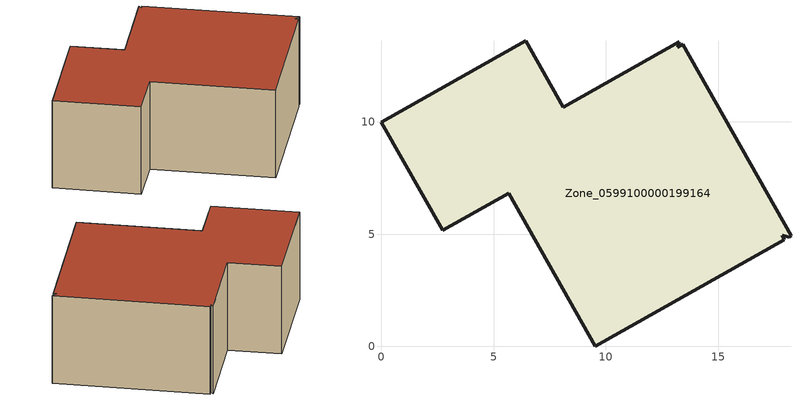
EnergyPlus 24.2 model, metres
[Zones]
Zone_0599100000199164
 floor ground (C_G): 13.43,13.45 18.25,4.92 18.16,4.87 17.86,4.95 17.94,4.75 9.53,0 5.68,6.83 2.72,5.17 0,9.99 6.43,13.62 8.1,10.66 13.27,13.57 13.2,13.32 z0
 wall outside (C_F): 6.43,13.62 0,9.99 2.72,5.17 5.68,6.83 9.53,0 17.94,4.75 17.86,4.95 18.16,4.87 18.25,4.92 13.43,13.45 13.2,13.32 13.27,13.57 8.1,10.66 6.43,13.62 z0:6.05
 roof outside (C_R): 13.27,13.57 8.1,10.66 6.43,13.62 0,9.99 2.72,5.17 5.68,6.83 9.53,0 17.94,4.75 17.86,4.95 18.16,4.87 18.25,4.92 13.43,13.45 13.2,13.32 z6.05
[BUILDING]
Pand.0599100000199164: North Axis=0; Terrain=City; Loads Convergence Tolerance Value=0.04; Temperature Convergence Tolerance Value=0.4; Solar Distribution=FullExterior; Maximum Number of Warmup Days=25; Minimum Number of Warmup Days=1
[Site:Location]
Rotterdam.The.Hague.AP_ZH_NLD Design_Conditions: Latitude=51.96; Longitude=4.45; Time Zone=1; Elevation=-4.5
[SITE:GROUNDTEMPERATURE:BUILDINGSURFACE]
18, 18, 18, 18, 18, 18, 18, 18, 18, 18, 18, 18
[MATERIAL] Thermal Absorptance=0.9; Solar Absorptance=0.7; Visible Absorptance=0.7
Name | Roughness | Thickness | Conductivity | Density | Specific Heat
G.D.1975-1991 | MediumSmooth | 0.15 | 0.288461 | 540 | 1210
F.D.1975-1991 | Rough | 0.3 | 0.230769 | 1920 | 840
R.D.1975-1991 | MediumRough | 0.2 | 0.153846 | 1500 | 1000
[CONSTRUCTION]
C_G: G.D.1975-1991
C_F: F.D.1975-1991
C_R: R.D.1975-1991
[ZONE]
Zone_0599100000199164: Type=1; Multiplier=1; Ceiling Height=Autocalculate; Volume=Autocalculate; Floor Area=autocalculate; Part of Total Floor Area=Yes
[ZONEINFILTRATION:DESIGNFLOWRATE]
Infil_Zone_0599100000199164: Zone or ZoneList or Space or SpaceList=Zone_0599100000199164; Schedule=AlwaysOn; Design Flow Rate Calculation Method=Flow/Area; Flow Rate per Floor Area=0.0042; Constant Term Coefficient=1; Temperature Term Coefficient=0; Velocity Term Coefficient=0; Velocity Squared Term Coefficient=0
[HVACTEMPLATE:ZONE:IDEALLOADSAIRSYSTEM]
Zone_0599100000199164: Maximum Heating Supply Air Temperature=50; Minimum Cooling Supply Air Temperature=13; Maximum Heating Supply Air Humidity Ratio=0.0156; Minimum Cooling Supply Air Humidity Ratio=0.0077; Heating Limit=NoLimit; Cooling Limit=NoLimit; Dehumidification Control Type=ConstantSensibleHeatRatio; Cooling Sensible Heat Ratio=0.7; Dehumidification Setpoint=60; Humidification Control Type=None; Humidification Setpoint=30; Outdoor Air Method=None; Outdoor Air Flow Rate per Person=0.00944; Outdoor Air Flow Rate per Zone Floor Area=0; Outdoor Air Flow Rate per Zone=0; Demand Controlled Ventilation Type=None; Outdoor Air Economizer Type=NoEconomizer; Heat Recovery Type=None; Sensible Heat Recovery Effectiveness=0.7; Latent Heat Recovery Effectiveness=0.65
[ZONECONTROL:THERMOSTAT]
ThermostatControl_Zone_0599100000199164: Zone or ZoneList=Zone_0599100000199164; Control Type Schedule=DualSetpointControlType; Control 1=Thermostat_Zone_0599100000199164; Temperature Difference Between Cutout And Setpoint=0
[THERMOSTATSETPOINT:DUALSETPOINT]
Thermostat_Zone_0599100000199164: Heating Setpoint Temperature Schedule=HeatingSetpoint_Zone_0599100000199164; Cooling Setpoint Temperature Schedule=CoolingSetpoint_Zone_0599100000199164
[SCHEDULE:COMPACT]
HeatingSetpoint_Zone_0599100000199164: Through: 12/31, For: AllDays, Until: 24:00, 21
CoolingSetpoint_Zone_0599100000199164: Through: 12/31, For: AllDays, Until: 24:00, 24
DualSetpointControlType: Through: 12/31, For: AllDays, Until: 24:00, 4
AlwaysOn: Through: 12/31, For: AllDays, Until: 24:00, 1
